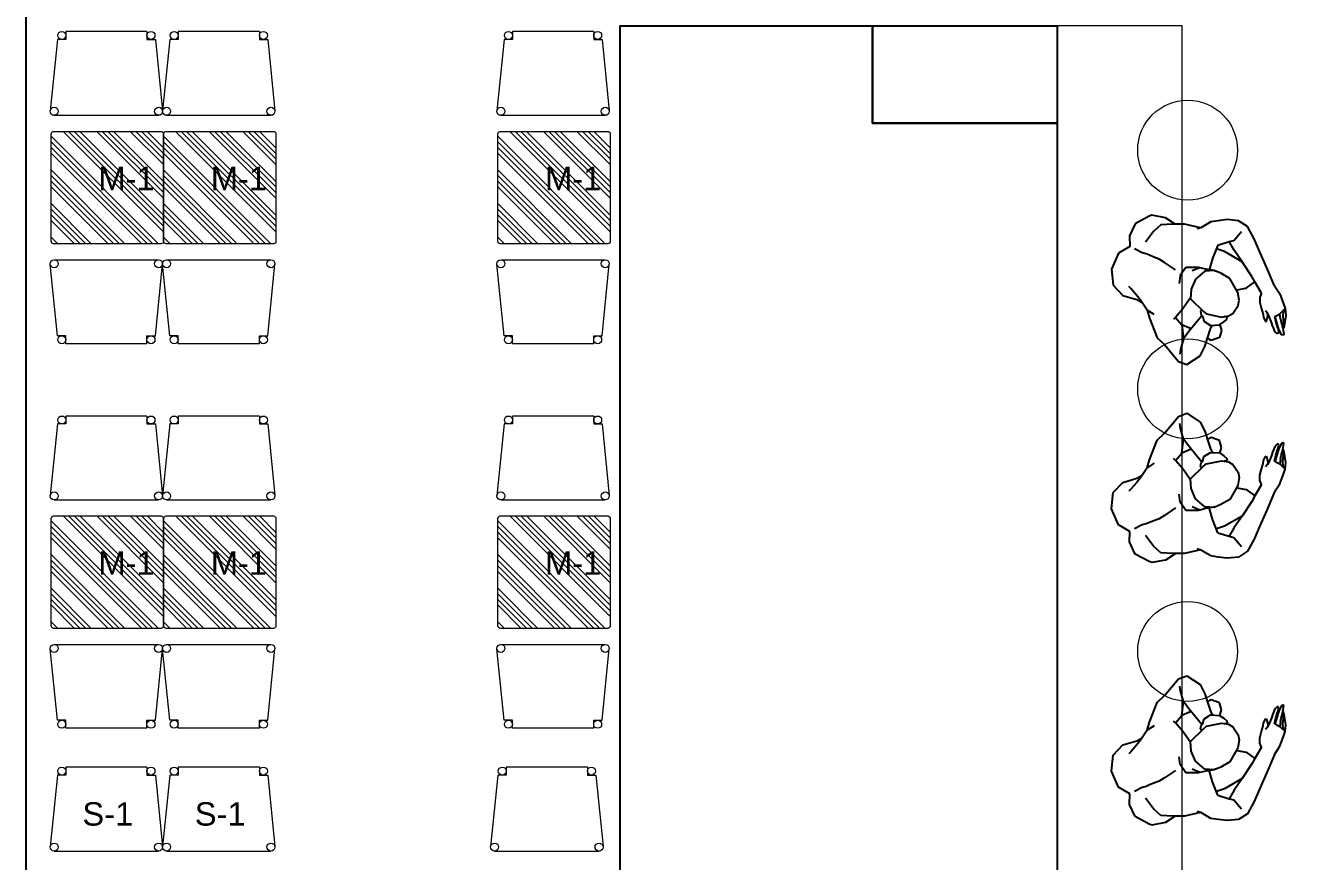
# Model space of a CAD drawing. Header units: centimetres. Extents: x 129282 to 136766, y 26190 to 28185.
# Drawn here: x 130716 to 131233, y 26763 to 27097 of the extents above; entities that cross this region are included whole.
import ezdxf

# ---------------------------------------------------------------- set-up
doc = ezdxf.new("R2010")
doc.units = ezdxf.units.CM
doc.header["$LTSCALE"] = 10
doc.header["$MEASUREMENT"] = 0
for name, color, linetype, lineweight in [('ARK_AHŞAP', 45, 'Continuous', 15), ('ARK_METAL', 252, 'Continuous', 15), ('tefriş', 45, 'Continuous', 18)]:
    doc.layers.add(name, color=color, linetype=linetype, lineweight=lineweight)
for name, color, linetype in [('LP-DIMENSION_INT_100', 51, 'Continuous'), ('SD-YAZI', 233, 'Continuous'), ('wall', 255, 'Continuous')]:
    doc.layers.add(name, color=color, linetype=linetype)
doc.styles.get("Standard").update_dxf_attribs({"font": 'arial.ttf'})

# ---------------------------------------------------------------- blocks, each defined once
blk = doc.blocks.new('dada')
for p, q in [((219967.82, -31810.1), (219965.63, -31815.29)), ((219973.43, -31806.86), (219967.82, -31810.1)), ((219980.49, -31806.97), (219973.43, -31806.86)), ((219984.71, -31810.01), (219980.49, -31806.97)), ((219988.56, -31808.22), (219984.71, -31810.01)), ((219993.91, -31808.37), (219988.56, -31808.22)), ((219998.88, -31812.26), (219993.91, -31808.37)), ((219965.63, -31815.29), (219966.32, -31821.02)), ((219984.28, -31815.56), (219984.55, -31812.14)), ((219984.57, -31817.26), (219984.28, -31815.56)), ((219993.96, -31816.3), (219988.77, -31815.1)), ((219999.67, -31813.16), (219998.88, -31812.26)), ((220000.91, -31818.54), (219999.67, -31813.16)), ((219966.32, -31821.02), (219966.1, -31823.52)), ((219966.74, -31822.57), (219967.93, -31820.3)), ((219967.93, -31820.3), (219969.4, -31817.13)), ((219969.4, -31817.13), (219969.8, -31816.05)), ((219984.6, -31818.7), (219984.57, -31817.26)), ((219984.6, -31820.52), (219984.6, -31818.7)), ((219984.72, -31822.78), (219984.6, -31820.52)), ((219997.59, -31817.95), (219993.96, -31816.3)), ((219999.73, -31822.23), (219997.59, -31817.95)), ((220000.18, -31823.15), (220000.91, -31818.54)), ((219964.1, -31826.49), (219966.74, -31822.57)), ((219983.43, -31830.57), (219984.36, -31825.28)), ((219984.36, -31825.28), (219984.72, -31822.78)), ((220001.59, -31826.62), (219999.73, -31822.23)), ((219961.55, -31828.75), (219955.53, -31834.58)), ((219964.1, -31826.49), (219961.55, -31828.75)), ((219963.56, -31829.8), (219964.1, -31826.49)), ((220002.81, -31832.98), (220001.59, -31826.62)), ((219955.53, -31834.58), (219954.16, -31838.39)), ((219981.99, -31833.12), (219978.94, -31834.02)), ((219985.92, -31833.89), (219981.99, -31833.12)), ((219988.02, -31838.63), (219985.92, -31833.89)), ((220002.93, -31833.11), (220001.86, -31831.93)), ((220006.66, -31835.82), (220002.93, -31833.11)), ((220008.27, -31838.35), (220006.66, -31835.82)), ((219954.16, -31838.39), (219950.29, -31846.24)), ((219964.26, -31841.56), (219959.4, -31844.48)), ((219964.25, -31845.64), (219964.26, -31841.56)), ((219965.95, -31838.14), (219964.26, -31841.56)), ((219965.95, -31838.14), (219964.98, -31837.71)), ((219970.28, -31839.47), (219965.95, -31838.14)), ((219975.28, -31840.42), (219970.28, -31839.47)), ((219975.15, -31840.74), (219972.56, -31847.46)), ((219978.82, -31839.44), (219975.15, -31840.74)), ((219983.21, -31839.4), (219978.82, -31839.44)), ((219987.64, -31841.51), (219983.21, -31839.4)), ((219988.07, -31839.19), (219985.66, -31836.85)), ((219989.39, -31844.89), (219987.64, -31841.51)), ((219988.07, -31839.19), (219988.02, -31838.63)), ((219988.47, -31841.63), (219988.07, -31839.19)), ((219989.1, -31844.08), (219988.47, -31841.63)), ((220010.11, -31841.56), (220008.27, -31838.35)), ((220011.49, -31845.77), (220010.11, -31841.56)), ((219950.29, -31846.24), (219950.45, -31849.81)), ((219954.91, -31845.07), (219953.11, -31845.59)), ((219959.4, -31844.48), (219954.91, -31845.07)), ((219962.84, -31845.25), (219959.4, -31844.48)), ((219970.62, -31847.5), (219962.84, -31845.25)), ((219972.17, -31846.32), (219970.97, -31847.21)), ((219972.17, -31846.32), (219972.92, -31846.53)), ((219993.46, -31842.32), (219988.64, -31842.96)), ((219989.4, -31845.86), (219989.1, -31844.08)), ((219989.4, -31847.79), (219989.39, -31844.89)), ((219999.27, -31842.1), (219993.46, -31842.32)), ((219997.01, -31853.72), (219997.93, -31845.57)), ((219997.93, -31845.57), (219997.61, -31842.23)), ((219999.27, -31842.1), (220002.34, -31845.71)), ((219999.97, -31848.98), (220002.34, -31845.71)), ((220002.34, -31845.71), (220003.54, -31847.27)), ((220010.84, -31850.1), (220011.49, -31845.77)), ((219950.45, -31849.81), (219955.8, -31853.26)), ((219969.08, -31849.16), (219968.58, -31852.23)), ((219968.58, -31852.23), (219970.19, -31855.43)), ((219968.58, -31852.23), (219968.58, -31852.23)), ((219970.59, -31848.03), (219969.08, -31849.16)), ((219970.97, -31847.21), (219970.59, -31848.03)), ((219972.56, -31847.46), (219972.17, -31849.01)), ((219972.17, -31849.01), (219973.41, -31854.95)), ((219985.09, -31857.09), (219988.91, -31851.81)), ((219988.91, -31851.81), (219989.4, -31847.79)), ((219997.01, -31853.72), (219999.97, -31848.98)), ((220003.54, -31847.27), (220008.04, -31848.65)), ((220007.38, -31854.47), (220010.84, -31850.1)), ((220010.84, -31850.1), (220010.84, -31850.1)), ((219955.8, -31853.26), (219959.9, -31853.53)), ((219959.9, -31853.53), (219963.48, -31853.17)), ((219963.15, -31854.85), (219963.36, -31853.18)), ((219965.64, -31857.49), (219963.15, -31854.85)), ((219963.48, -31853.17), (219967.29, -31852.84)), ((219968.51, -31857.12), (219965.64, -31857.49)), ((219967.29, -31852.84), (219968.82, -31852.87)), ((219970.32, -31855.52), (219968.51, -31857.12)), ((219970.19, -31855.43), (219971.96, -31856.56)), ((219971.96, -31856.56), (219973.39, -31857.25)), ((219973.39, -31857.25), (219974.3, -31857.1)), ((219973.41, -31854.95), (219974.93, -31857.36)), ((219974.3, -31857.1), (219974, -31855.88)), ((219974.93, -31857.36), (219976.56, -31858.48)), ((219982.44, -31858.76), (219985.09, -31857.09)), ((219985.8, -31856.21), (219987.9, -31859.37)), ((219993.17, -31859.66), (219997.01, -31853.72)), ((220003.67, -31858.47), (220007.38, -31854.47)), ((219976.56, -31858.48), (219980.28, -31859.2)), ((219980.28, -31859.2), (219982.44, -31858.76)), ((219987.9, -31859.37), (219991.64, -31861.58)), ((219988.57, -31865.91), (219991.64, -31861.58)), ((219991.64, -31861.58), (219993.17, -31859.66)), ((219998.72, -31863.72), (220003.67, -31858.47)), ((219984.86, -31866.77), (219983.16, -31868.07)), ((219986.8, -31865.87), (219984.86, -31866.77)), ((219988.57, -31865.91), (219986.8, -31865.87)), ((219993.34, -31869.51), (219998.72, -31863.72)), ((219980.08, -31870.45), (219978.82, -31871.79)), ((219978.82, -31871.79), (219978.86, -31872.05)), ((219978.86, -31872.05), (219979.15, -31872.17)), ((219979.15, -31872.17), (219981.22, -31871.84)), ((219981.05, -31869.82), (219980.08, -31870.45)), ((219980.27, -31873.42), (219981.5, -31872.16)), ((219983.16, -31868.07), (219981.05, -31869.82)), ((219981.22, -31871.84), (219982.18, -31871.28)), ((219981.5, -31872.16), (219982.18, -31871.28)), ((219982.18, -31871.28), (219982.73, -31870.18)), ((219991.22, -31872.75), (219987.88, -31875.86)), ((219993.34, -31869.51), (219991.22, -31872.75)), ((219976.27, -31878.1), (219976.66, -31876.87)), ((219976.41, -31878.38), (219976.27, -31878.1)), ((219976.48, -31879.78), (219978.12, -31877.92)), ((219976.66, -31876.87), (219977.52, -31876.06)), ((219977.86, -31877.77), (219976.79, -31878.46)), ((219977.52, -31876.06), (219978.45, -31875.03)), ((219978.67, -31877.01), (219977.86, -31877.77)), ((219978.12, -31877.92), (219979.05, -31877.16)), ((219978.45, -31875.03), (219979.15, -31874.38)), ((219980.13, -31875.83), (219978.67, -31877.01)), ((219979.05, -31877.16), (219980.26, -31876.22)), ((219979.15, -31874.38), (219980.27, -31873.42)), ((219981.04, -31877.69), (219979.16, -31879.29)), ((219982.07, -31874.36), (219980.13, -31875.83)), ((219980.26, -31876.22), (219981.28, -31875.32)), ((219982.21, -31876.84), (219981.04, -31877.69)), ((219983.47, -31877.43), (219981.25, -31878.56)), ((219981.28, -31875.32), (219982.23, -31874.56)), ((219982.23, -31874.56), (219982.07, -31874.36)), ((219982.21, -31876.84), (219983.86, -31875.88)), ((219982.23, -31874.56), (219983.86, -31875.88)), ((219985.17, -31876.82), (219983.47, -31877.43)), ((219983.86, -31875.88), (219986.68, -31877.05)), ((219986.68, -31877.05), (219984.29, -31878.28)), ((219985.98, -31876.82), (219985.17, -31876.82)), ((219987.88, -31875.86), (219986.68, -31877.05)), ((219976.79, -31878.46), (219976.41, -31878.38)), ((219976.62, -31880.37), (219976.48, -31879.78)), ((219976.88, -31880.62), (219976.62, -31880.37)), ((219979.16, -31879.29), (219976.88, -31880.62)), ((219981.25, -31878.56), (219979.16, -31879.29)), ((219979.44, -31879.52), (219979.16, -31879.29)), ((219981.03, -31879.23), (219979.44, -31879.52)), ((219984.29, -31878.28), (219981.03, -31879.23))]:
    blk.add_line(p, q)

msp = doc.modelspace()

# ---------------------------------------------------------------- hatches: boundary and pattern name
at = {"layer": 'ARK_METAL'}
h = msp.add_hatch(dxfattribs=at)
h.set_pattern_fill('ANSI34', color=256, scale=0.5, angle=450)
h.set_pattern_definition([(135, (98314.584, -190903.219), (-6.7351921, -6.7351921), []), (135, (98314.584, -190900.974), (-6.7351921, -6.7351921), []), (135, (98314.584, -190898.729), (-6.7351921, -6.7351921), []), (135, (98314.584, -190896.484), (-6.7351921, -6.7351921), [])])
h.paths.add_polyline_path([(130770.68, 27053.97, 0.414214), (130769.68, 27054.97), (130726.68, 27054.97, 0.414214), (130725.68, 27053.97), (130725.68, 27010.97, 0.414214), (130726.68, 27009.97), (130769.68, 27009.97, 0.414214), (130770.68, 27010.97)])
h = msp.add_hatch(dxfattribs=at)
h.set_pattern_fill('ANSI34', color=256, scale=0.5, angle=450)
h.set_pattern_definition([(135, (98359.584, -190903.219), (-6.7351921, -6.7351921), []), (135, (98359.584, -190900.974), (-6.7351921, -6.7351921), []), (135, (98359.584, -190898.729), (-6.7351921, -6.7351921), []), (135, (98359.584, -190896.484), (-6.7351921, -6.7351921), [])])
h.paths.add_polyline_path([(130815.68, 27053.97, 0.414214), (130814.68, 27054.97), (130771.68, 27054.97, 0.414214), (130770.68, 27053.97), (130770.68, 27010.97, 0.414214), (130771.68, 27009.97), (130814.68, 27009.97, 0.414214), (130815.68, 27010.97)])
h = msp.add_hatch(dxfattribs=at)
h.set_pattern_fill('ANSI34', color=256, scale=0.5, angle=450)
h.set_pattern_definition([(135, (98493.4575, -190903.219), (-6.7351921, -6.7351921), []), (135, (98493.4575, -190900.974), (-6.7351921, -6.7351921), []), (135, (98493.4575, -190898.729), (-6.7351921, -6.7351921), []), (135, (98493.4575, -190896.484), (-6.7351921, -6.7351921), [])])
h.paths.add_polyline_path([(130949.55, 27053.97, 0.414214), (130948.55, 27054.97), (130905.55, 27054.97, 0.414214), (130904.55, 27053.97), (130904.55, 27010.97, 0.414214), (130905.55, 27009.97), (130948.55, 27009.97, 0.414214), (130949.55, 27010.97)])
h = msp.add_hatch(dxfattribs=at)
h.set_pattern_fill('ANSI34', color=256, scale=0.5, angle=450)
h.set_pattern_definition([(135, (98314.584, -191057.198), (-6.7351921, -6.7351921), []), (135, (98314.584, -191054.953), (-6.7351921, -6.7351921), []), (135, (98314.584, -191052.708), (-6.7351921, -6.7351921), []), (135, (98314.584, -191050.463), (-6.7351921, -6.7351921), [])])
h.paths.add_polyline_path([(130770.68, 26899.99, 0.414214), (130769.68, 26900.99), (130726.68, 26900.99, 0.414214), (130725.68, 26899.99), (130725.68, 26856.99, 0.414214), (130726.68, 26855.99), (130769.68, 26855.99, 0.414214), (130770.68, 26856.99)])
h = msp.add_hatch(dxfattribs=at)
h.set_pattern_fill('ANSI34', color=256, scale=0.5, angle=450)
h.set_pattern_definition([(135, (98359.584, -191057.198), (-6.7351921, -6.7351921), []), (135, (98359.584, -191054.953), (-6.7351921, -6.7351921), []), (135, (98359.584, -191052.708), (-6.7351921, -6.7351921), []), (135, (98359.584, -191050.463), (-6.7351921, -6.7351921), [])])
h.paths.add_polyline_path([(130815.68, 26899.99, 0.414214), (130814.68, 26900.99), (130771.68, 26900.99, 0.414214), (130770.68, 26899.99), (130770.68, 26856.99, 0.414214), (130771.68, 26855.99), (130814.68, 26855.99, 0.414214), (130815.68, 26856.99)])
h = msp.add_hatch(dxfattribs=at)
h.set_pattern_fill('ANSI34', color=256, scale=0.5, angle=450)
h.set_pattern_definition([(135, (98493.4575, -191057.198), (-6.7351921, -6.7351921), []), (135, (98493.4575, -191054.953), (-6.7351921, -6.7351921), []), (135, (98493.4575, -191052.708), (-6.7351921, -6.7351921), []), (135, (98493.4575, -191050.463), (-6.7351921, -6.7351921), [])])
h.paths.add_polyline_path([(130949.55, 26899.99, 0.414214), (130948.55, 26900.99), (130905.55, 26900.99, 0.414214), (130904.55, 26899.99), (130904.55, 26856.99, 0.414214), (130905.55, 26855.99), (130948.55, 26855.99, 0.414214), (130949.55, 26856.99)])

# ---------------------------------------------------------------- linework, layer by layer
at = {"layer": 'ARK_AHŞAP'}
for centre in [(130729.94, 27093.38), (130765.66, 27093.38), (130774.94, 27093.38), (130810.66, 27093.38), (130908.82, 27093.38), (130944.53, 27093.38), (130726.9, 27062.98), (130768.7, 27062.98), (130771.9, 27062.98), (130813.7, 27062.98), (130905.77, 27062.98), (130947.57, 27062.98), (130726.9, 27001.95), (130768.7, 27001.95), (130771.9, 27001.95), (130813.7, 27001.95), (130905.77, 27001.95), (130947.57, 27001.95), (130729.94, 26971.55), (130765.66, 26971.55), (130774.94, 26971.55), (130810.66, 26971.55), (130908.82, 26971.55), (130944.53, 26971.55), (130729.94, 26939.4), (130765.66, 26939.4), (130774.94, 26939.4), (130810.66, 26939.4), (130908.82, 26939.4), (130944.53, 26939.4), (130726.9, 26909), (130768.7, 26909), (130771.9, 26909), (130813.7, 26909), (130905.77, 26909), (130947.57, 26909), (130726.9, 26847.97), (130768.7, 26847.97), (130771.9, 26847.97), (130813.7, 26847.97), (130905.77, 26847.97), (130947.57, 26847.97), (130729.94, 26817.57), (130765.66, 26817.57), (130774.94, 26817.57), (130810.66, 26817.57), (130908.82, 26817.57), (130944.53, 26817.57), (130729.94, 26798.82), (130729.94, 26798.82), (130765.66, 26798.82), (130765.66, 26798.82), (130774.94, 26798.82), (130774.94, 26798.82), (130810.66, 26798.82), (130810.66, 26798.82), (130906.32, 26798.82), (130942.03, 26798.82), (130726.9, 26768.42), (130726.9, 26768.42), (130768.7, 26768.42), (130768.7, 26768.42), (130771.9, 26768.42), (130771.9, 26768.42), (130813.7, 26768.42), (130813.7, 26768.42), (130903.27, 26768.42), (130945.07, 26768.42)]:
    msp.add_circle(centre, 1.6, dxfattribs=at)
at = {"layer": 'ARK_METAL'}
for p, q in [((130728.18, 27091.78), (130725.31, 27063.14)), ((130731.54, 27091.78), (130728.18, 27091.78)), ((130745.3, 27094.98), (130731.54, 27094.98)), ((130764.06, 27094.98), (130731.54, 27094.98)), ((130731.54, 27094.98), (130731.54, 27091.78)), ((130764.06, 27094.98), (130764.06, 27091.78)), ((130764.06, 27091.78), (130767.42, 27091.78)), ((130767.42, 27091.78), (130770.29, 27063.14)), ((130773.18, 27091.78), (130770.31, 27063.14)), ((130776.54, 27091.78), (130773.18, 27091.78)), ((130790.3, 27094.98), (130776.54, 27094.98)), ((130809.06, 27094.98), (130776.54, 27094.98)), ((130776.54, 27094.98), (130776.54, 27091.78)), ((130809.06, 27094.98), (130809.06, 27091.78)), ((130809.06, 27091.78), (130812.42, 27091.78)), ((130812.42, 27091.78), (130815.29, 27063.14)), ((130907.05, 27091.78), (130904.18, 27063.14)), ((130910.42, 27091.78), (130907.05, 27091.78)), ((130924.17, 27094.98), (130910.42, 27094.98)), ((130942.93, 27094.98), (130910.42, 27094.98)), ((130910.42, 27094.98), (130910.42, 27091.78)), ((130942.93, 27094.98), (130942.93, 27091.78)), ((130942.93, 27091.78), (130946.3, 27091.78)), ((130946.3, 27091.78), (130949.17, 27063.14)), ((130726.9, 27061.38), (130768.7, 27061.38)), ((130771.9, 27061.38), (130813.7, 27061.38)), ((130905.77, 27061.38), (130947.57, 27061.38)), ((130726.9, 27003.55), (130768.7, 27003.55)), ((130771.9, 27003.55), (130813.7, 27003.55)), ((130905.77, 27003.55), (130947.57, 27003.55)), ((130728.18, 26973.15), (130725.31, 27001.79)), ((130767.42, 26973.15), (130770.29, 27001.79)), ((130773.18, 26973.15), (130770.31, 27001.79)), ((130812.42, 26973.15), (130815.29, 27001.79)), ((130907.05, 26973.15), (130904.18, 27001.79)), ((130946.3, 26973.15), (130949.17, 27001.79)), ((130731.54, 26973.15), (130728.18, 26973.15)), ((130731.54, 26969.95), (130731.54, 26973.15)), ((130764.06, 26973.15), (130767.42, 26973.15)), ((130764.06, 26969.95), (130764.06, 26973.15)), ((130776.54, 26973.15), (130773.18, 26973.15)), ((130776.54, 26969.95), (130776.54, 26973.15)), ((130809.06, 26973.15), (130812.42, 26973.15)), ((130809.06, 26969.95), (130809.06, 26973.15)), ((130910.42, 26973.15), (130907.05, 26973.15)), ((130910.42, 26969.95), (130910.42, 26973.15)), ((130942.93, 26973.15), (130946.3, 26973.15)), ((130942.93, 26969.95), (130942.93, 26973.15)), ((130745.3, 26969.95), (130731.54, 26969.95)), ((130764.06, 26969.95), (130731.54, 26969.95)), ((130790.3, 26969.95), (130776.54, 26969.95)), ((130809.06, 26969.95), (130776.54, 26969.95)), ((130924.17, 26969.95), (130910.42, 26969.95)), ((130942.93, 26969.95), (130910.42, 26969.95)), ((130728.18, 26937.8), (130725.31, 26909.16)), ((130731.54, 26937.8), (130728.18, 26937.8)), ((130745.3, 26941), (130731.54, 26941)), ((130764.06, 26941), (130731.54, 26941)), ((130731.54, 26941), (130731.54, 26937.8)), ((130764.06, 26941), (130764.06, 26937.8)), ((130764.06, 26937.8), (130767.42, 26937.8)), ((130767.42, 26937.8), (130770.29, 26909.16)), ((130773.18, 26937.8), (130770.31, 26909.16)), ((130776.54, 26937.8), (130773.18, 26937.8)), ((130790.3, 26941), (130776.54, 26941)), ((130809.06, 26941), (130776.54, 26941)), ((130776.54, 26941), (130776.54, 26937.8)), ((130809.06, 26941), (130809.06, 26937.8)), ((130809.06, 26937.8), (130812.42, 26937.8)), ((130812.42, 26937.8), (130815.29, 26909.16)), ((130907.05, 26937.8), (130904.18, 26909.16)), ((130910.42, 26937.8), (130907.05, 26937.8)), ((130924.17, 26941), (130910.42, 26941)), ((130942.93, 26941), (130910.42, 26941)), ((130910.42, 26941), (130910.42, 26937.8)), ((130942.93, 26941), (130942.93, 26937.8)), ((130942.93, 26937.8), (130946.3, 26937.8)), ((130946.3, 26937.8), (130949.17, 26909.16)), ((130726.9, 26907.4), (130768.7, 26907.4)), ((130771.9, 26907.4), (130813.7, 26907.4)), ((130905.77, 26907.4), (130947.57, 26907.4)), ((130726.9, 26849.57), (130768.7, 26849.57)), ((130771.9, 26849.57), (130813.7, 26849.57)), ((130905.77, 26849.57), (130947.57, 26849.57)), ((130728.18, 26819.17), (130725.31, 26847.81)), ((130767.42, 26819.17), (130770.29, 26847.81)), ((130773.18, 26819.17), (130770.31, 26847.81)), ((130812.42, 26819.17), (130815.29, 26847.81)), ((130907.05, 26819.17), (130904.18, 26847.81)), ((130946.3, 26819.17), (130949.17, 26847.81)), ((130731.54, 26819.17), (130728.18, 26819.17)), ((130731.54, 26815.97), (130731.54, 26819.17)), ((130764.06, 26819.17), (130767.42, 26819.17)), ((130764.06, 26815.97), (130764.06, 26819.17)), ((130776.54, 26819.17), (130773.18, 26819.17)), ((130776.54, 26815.97), (130776.54, 26819.17)), ((130809.06, 26819.17), (130812.42, 26819.17)), ((130809.06, 26815.97), (130809.06, 26819.17)), ((130910.42, 26819.17), (130907.05, 26819.17)), ((130910.42, 26815.97), (130910.42, 26819.17)), ((130942.93, 26819.17), (130946.3, 26819.17)), ((130942.93, 26815.97), (130942.93, 26819.17)), ((130745.3, 26815.97), (130731.54, 26815.97)), ((130764.06, 26815.97), (130731.54, 26815.97)), ((130790.3, 26815.97), (130776.54, 26815.97)), ((130809.06, 26815.97), (130776.54, 26815.97)), ((130924.17, 26815.97), (130910.42, 26815.97)), ((130942.93, 26815.97), (130910.42, 26815.97)), ((130728.18, 26797.22), (130725.31, 26768.58)), ((130728.18, 26797.22), (130725.31, 26768.58)), ((130731.54, 26797.22), (130728.18, 26797.22)), ((130731.54, 26797.22), (130728.18, 26797.22)), ((130745.3, 26800.42), (130731.54, 26800.42)), ((130764.06, 26800.42), (130731.54, 26800.42)), ((130731.54, 26800.42), (130731.54, 26797.22)), ((130745.3, 26800.42), (130731.54, 26800.42)), ((130764.06, 26800.42), (130731.54, 26800.42)), ((130731.54, 26800.42), (130731.54, 26797.22)), ((130764.06, 26800.42), (130764.06, 26797.22)), ((130764.06, 26800.42), (130764.06, 26797.22)), ((130764.06, 26797.22), (130767.42, 26797.22)), ((130764.06, 26797.22), (130767.42, 26797.22)), ((130767.42, 26797.22), (130770.29, 26768.58)), ((130767.42, 26797.22), (130770.29, 26768.58)), ((130773.18, 26797.22), (130770.31, 26768.58)), ((130773.18, 26797.22), (130770.31, 26768.58)), ((130776.54, 26797.22), (130773.18, 26797.22)), ((130776.54, 26797.22), (130773.18, 26797.22)), ((130790.3, 26800.42), (130776.54, 26800.42)), ((130809.06, 26800.42), (130776.54, 26800.42)), ((130776.54, 26800.42), (130776.54, 26797.22)), ((130790.3, 26800.42), (130776.54, 26800.42)), ((130809.06, 26800.42), (130776.54, 26800.42)), ((130776.54, 26800.42), (130776.54, 26797.22)), ((130809.06, 26800.42), (130809.06, 26797.22)), ((130809.06, 26800.42), (130809.06, 26797.22)), ((130809.06, 26797.22), (130812.42, 26797.22)), ((130809.06, 26797.22), (130812.42, 26797.22)), ((130812.42, 26797.22), (130815.29, 26768.58)), ((130812.42, 26797.22), (130815.29, 26768.58)), ((130904.55, 26797.22), (130901.68, 26768.58)), ((130907.92, 26797.22), (130904.55, 26797.22)), ((130921.67, 26800.42), (130907.92, 26800.42)), ((130940.43, 26800.42), (130907.92, 26800.42)), ((130907.92, 26800.42), (130907.92, 26797.22)), ((130940.43, 26800.42), (130940.43, 26797.22)), ((130940.43, 26797.22), (130943.8, 26797.22)), ((130943.8, 26797.22), (130946.67, 26768.58)), ((130726.9, 26766.82), (130768.7, 26766.82)), ((130726.9, 26766.82), (130768.7, 26766.82)), ((130771.9, 26766.82), (130813.7, 26766.82)), ((130771.9, 26766.82), (130813.7, 26766.82)), ((130903.27, 26766.82), (130945.07, 26766.82))]:
    msp.add_line(p, q, dxfattribs=at)
for points in [[(130769.68, 27009.97), (130726.68, 27009.97, -0.414214), (130725.68, 27010.97), (130725.68, 27053.97, -0.414214), (130726.68, 27054.97), (130769.68, 27054.97, -0.414214), (130770.68, 27053.97), (130770.68, 27010.97, -0.414214)], [(130814.68, 27009.97), (130771.68, 27009.97, -0.414214), (130770.68, 27010.97), (130770.68, 27053.97, -0.414214), (130771.68, 27054.97), (130814.68, 27054.97, -0.414214), (130815.68, 27053.97), (130815.68, 27010.97, -0.414214)], [(130948.55, 27009.97), (130905.55, 27009.97, -0.414214), (130904.55, 27010.97), (130904.55, 27053.97, -0.414214), (130905.55, 27054.97), (130948.55, 27054.97, -0.414214), (130949.55, 27053.97), (130949.55, 27010.97, -0.414214)], [(130769.68, 26855.99), (130726.68, 26855.99, -0.414214), (130725.68, 26856.99), (130725.68, 26899.99, -0.414214), (130726.68, 26900.99), (130769.68, 26900.99, -0.414214), (130770.68, 26899.99), (130770.68, 26856.99, -0.414214)], [(130814.68, 26855.99), (130771.68, 26855.99, -0.414214), (130770.68, 26856.99), (130770.68, 26899.99, -0.414214), (130771.68, 26900.99), (130814.68, 26900.99, -0.414214), (130815.68, 26899.99), (130815.68, 26856.99, -0.414214)], [(130948.55, 26855.99), (130905.55, 26855.99, -0.414214), (130904.55, 26856.99), (130904.55, 26899.99, -0.414214), (130905.55, 26900.99), (130948.55, 26900.99, -0.414214), (130949.55, 26899.99), (130949.55, 26856.99, -0.414214)]]:
    msp.add_lwpolyline(points, format="xyb", close=True, dxfattribs=at)
at = {"layer": 'LP-DIMENSION_INT_100', "color": 2}
msp.add_lwpolyline([(131015.55, 28185.2), (130715.55, 28185.2), (130715.55, 26190.2), (130953.55, 26190.2)], dxfattribs=at)
for points in [[(130953.55, 26678.2), (130953.55, 27097.2), (131054.55, 27097.2), (131054.55, 27058.2), (131128.55, 27058.2), (131128.55, 26728.2), (130972.55, 26728.2), (130972.55, 26678.2)], [(131128.55, 27058.2), (131054.55, 27058.2), (131054.55, 27097.2), (131128.55, 27097.2)]]:
    msp.add_lwpolyline(points, close=True, dxfattribs=at)
at = {"layer": 'tefriş'}
msp.add_lwpolyline([(131128.55, 26678.2), (131178.55, 26678.2), (131178.55, 26961.7), (131178.55, 27097.2), (131128.55, 27097.2), (131128.55, 26678.2)], dxfattribs=at)
for centre in [(131180.78, 27047.45), (131180.78, 26951.85), (131180.78, 26846.76)]:
    msp.add_circle(centre, 20, dxfattribs=at)

# ---------------------------------------------------------------- block references
at = {"layer": 'wall', "rotation": 66.51104045610376}
msp.add_blockref('dada', (14303.66, -162068.61), dxfattribs=at)
at = {"layer": 'wall', "xscale": -1, "rotation": 113.4889595438963}
for p in [(14303.66, 215972.31), (14303.66, 215867.22)]:
    msp.add_blockref('dada', p, dxfattribs=at)

# ---------------------------------------------------------------- texts
at = {"layer": 'SD-YAZI', "color": 2, "char_height": 9.36, "attachment_point": 7}
for s, insert in [('M-1', (130744.61, 27031.4)), ('M-1', (130789.61, 27031.4)), ('M-1', (130923.48, 27031.4)), ('M-1', (130744.61, 26877.42)), ('M-1', (130789.61, 26877.42)), ('M-1', (130923.48, 26877.42)), ('S-1', (130738.19, 26776.88)), ('S-1', (130783.19, 26776.88))]:
    msp.add_mtext_dynamic_manual_height_columns(s, width=1669.2448, gutter_width=60, heights=[0], dxfattribs=dict(at, insert=insert))

doc.saveas('drawing.dxf')
